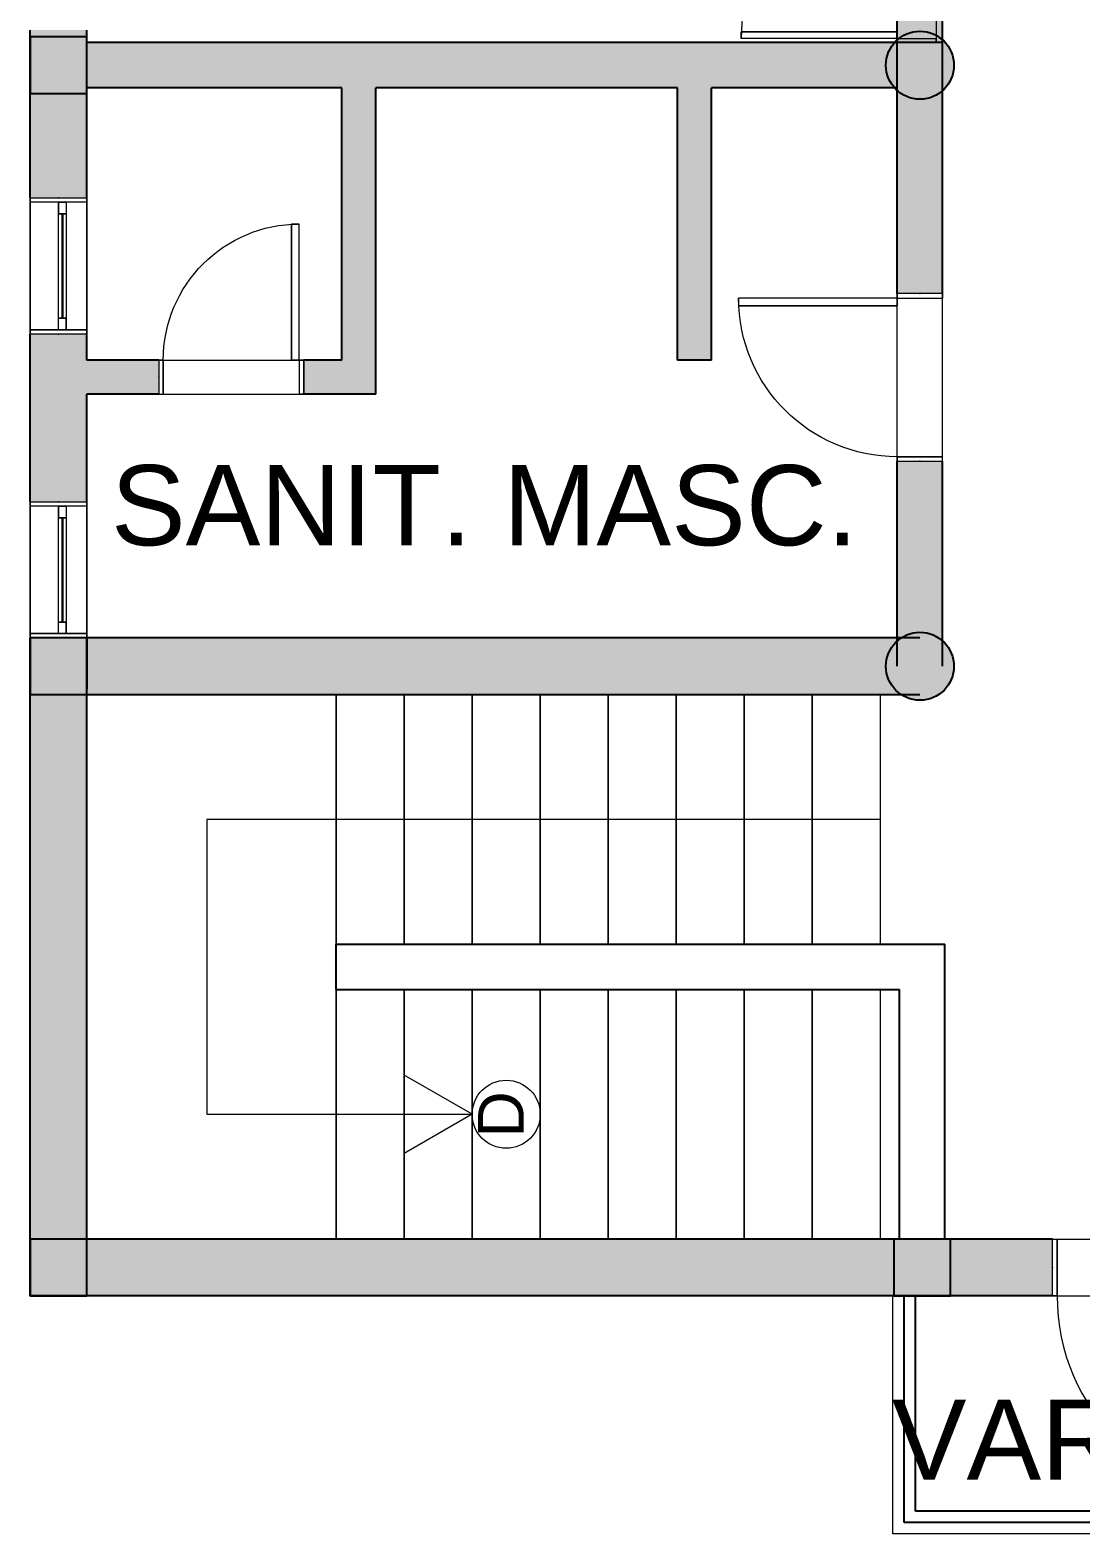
# Model space of a CAD drawing. Header units: metres. Extents: x 512 to 829, y -209 to 245.
# Drawn here: x 684.25 to 688.88, y -105.75 to -99.12 of the extents above; entities that cross this region are included whole.
import ezdxf

# ---------------------------------------------------------------- set-up
doc = ezdxf.new("R2010")
doc.units = ezdxf.units.M
doc.header["$LTSCALE"] = 0.508
doc.set_wipeout_variables(frame=1)
doc.header["$PDSIZE"] = -2
for name, color, linetype, lineweight in [('None', 7, 'Continuous', 5), ('NãoImprimir', 7, 'Continuous', 5), ('Peitoris', 2, 'Continuous', 5), ('Telhado-Princ', 7, 'Continuous', 5), ('TEXTO', 7, 'Continuous', 15)]:
    doc.layers.add(name, color=color, linetype=linetype, lineweight=lineweight)
doc.styles.add('Arial', font='arial.ttf')

# ---------------------------------------------------------------- blocks, each defined once
blk = doc.blocks.new('Grupo-6421')
at = {"layer": 'None', "color": 7, "linetype": 'Continuous', "lineweight": 5}
for p, q in [((-0.32, 0.075), (-0.32, -0.075)), ((0.32, 0.075), (0.32, -0.075))]:
    blk.add_line(p, q, dxfattribs=at)
blk = doc.blocks.new('Grupo-6422')
at = {"layer": 'None', "color": 7, "linetype": 'Continuous', "lineweight": 5}
for points in [[(-0.32, 0.075), (-0.3, 0.075), (-0.3, -0.075), (-0.32, -0.075)], [(0.3, 0.075), (0.32, 0.075), (0.32, -0.075), (0.3, -0.075)]]:
    blk.add_lwpolyline(points, close=True, dxfattribs=at)
blk = doc.blocks.new('Grupo-6423')
at = {"layer": 'None', "color": 7, "linetype": 'Continuous', "lineweight": 5}
for p, q in [((-0.32, 0.075), (-0.3, 0.075)), ((-0.3, 0.075), (-0.3, -0.075)), ((0.32, 0.075), (0.3, 0.075)), ((0.3, 0.075), (0.3, -0.075)), ((-0.32, -0.075), (-0.3, -0.075)), ((0.32, -0.075), (0.3, -0.075))]:
    blk.add_line(p, q, dxfattribs=at)
at = {"layer": 'None', "color": 7}
for name in ['Grupo-6421', 'Grupo-6422']:
    blk.add_blockref(name, (0, 0), dxfattribs=at)
blk = doc.blocks.new('Grupo-6424')
at = {"layer": 'None', "color": 7, "linetype": 'Continuous', "lineweight": 5}
blk.add_arc((-0.3, 0.075), 0.6, 0, 90, dxfattribs=at)
blk = doc.blocks.new('Grupo-6425')
at = {"layer": 'None', "color": 7, "linetype": 'Continuous', "lineweight": 5}
blk.add_lwpolyline([(-0.3, 0.075), (-0.3, 0.675), (-0.265, 0.675), (-0.265, 0.075)], close=True, dxfattribs=at)
blk = doc.blocks.new('Grupo-6426')
at = {"layer": 'None', "color": 7, "linetype": 'Continuous', "lineweight": 5}
for p, q in [((-0.3, 0.075), (-0.3, 0.675)), ((-0.3, 0.675), (-0.265, 0.675)), ((-0.265, 0.075), (-0.265, 0.675)), ((-0.3, 0.075), (-0.265, 0.075))]:
    blk.add_line(p, q, dxfattribs=at)
at = {"layer": 'None', "color": 7}
blk.add_blockref('Grupo-6425', (0, 0), dxfattribs=at)
blk = doc.blocks.new('Grupo-6427')
at = {"layer": 'Peitoris', "color": 7}
blk.add_blockref('Grupo-6426', (0, 0), dxfattribs=at)
blk = doc.blocks.new('Grupo-6428')
at = {"layer": 'None', "color": 7, "linetype": 'Continuous', "lineweight": 5}
for p, q in [((0.32, 0.075), (-0.32, 0.075)), ((0.32, -0.075), (-0.32, -0.075))]:
    blk.add_line(p, q, dxfattribs=at)
blk = doc.blocks.new('Door (2D)-250')
at = {"layer": 'NãoImprimir', "color": 7, "linetype": 'Continuous', "lineweight": 5}
for p in [(-0.32, 0), (0.32, 0)]:
    blk.add_point(p, dxfattribs=at)
at = {"layer": 'None', "color": 7}
for name in ['Grupo-6427', 'Grupo-6423']:
    blk.add_blockref(name, (0, 0), dxfattribs=at)
at = {"layer": 'Peitoris', "color": 7}
blk.add_blockref('Grupo-6424', (0, 0), dxfattribs=at)
at = {"layer": 'Telhado-Princ', "color": 7}
blk.add_blockref('Grupo-6428', (0, 0), dxfattribs=at)
blk = doc.blocks.new('Grupo-6525')
at = {"layer": 'None', "color": 7, "linetype": 'Continuous', "lineweight": 5}
for p, q in [((-0.37, 0.1), (-0.37, -0.1)), ((0.37, 0.1), (0.37, -0.1))]:
    blk.add_line(p, q, dxfattribs=at)
blk = doc.blocks.new('Grupo-6526')
at = {"color": 7, "linetype": 'Continuous', "lineweight": 5}
for points in [[(-0.37, 0.1), (-0.35, 0.1), (-0.35, -0.1), (-0.37, -0.1)], [(0.35, 0.1), (0.37, 0.1), (0.37, -0.1), (0.35, -0.1)]]:
    blk.add_wipeout(points, dxfattribs=at).dxf.layer = 'None'
at = {"layer": 'None', "color": 7, "linetype": 'Continuous', "lineweight": 5}
for points in [[(-0.37, 0.1), (-0.35, 0.1), (-0.35, -0.1), (-0.37, -0.1)], [(0.35, 0.1), (0.37, 0.1), (0.37, -0.1), (0.35, -0.1)]]:
    blk.add_lwpolyline(points, close=True, dxfattribs=at)
blk = doc.blocks.new('Grupo-6527')
at = {"layer": 'None', "color": 7}
blk.add_blockref('Grupo-6525', (0, 0), dxfattribs=at)
blk.add_blockref('Grupo-6526', (0, 0), dxfattribs=at)
at = {"layer": 'None', "color": 7, "linetype": 'Continuous', "lineweight": 5}
for p, q in [((-0.37, 0.1), (-0.35, 0.1)), ((-0.35, 0.1), (-0.35, -0.1)), ((0.37, 0.1), (0.35, 0.1)), ((0.35, 0.1), (0.35, -0.1)), ((-0.37, -0.1), (-0.35, -0.1)), ((0.37, -0.1), (0.35, -0.1))]:
    blk.add_line(p, q, dxfattribs=at)
blk = doc.blocks.new('Grupo-6528')
at = {"layer": 'None', "color": 7, "linetype": 'Continuous', "lineweight": 5}
blk.add_arc((-0.35, 0.1), 0.7, 0, 90, dxfattribs=at)
blk = doc.blocks.new('Grupo-6529')
at = {"color": 7, "linetype": 'Continuous', "lineweight": 5}
blk.add_wipeout([(-0.35, 0.1), (-0.35, 0.8), (-0.315, 0.8), (-0.315, 0.1)], dxfattribs=at).dxf.layer = 'None'
at = {"layer": 'None', "color": 7, "linetype": 'Continuous', "lineweight": 5}
blk.add_lwpolyline([(-0.35, 0.1), (-0.35, 0.8), (-0.315, 0.8), (-0.315, 0.1)], close=True, dxfattribs=at)
blk = doc.blocks.new('Grupo-6530')
at = {"layer": 'None', "color": 7}
blk.add_blockref('Grupo-6529', (0, 0), dxfattribs=at)
at = {"layer": 'None', "color": 7, "linetype": 'Continuous', "lineweight": 5}
for p, q in [((-0.35, 0.1), (-0.35, 0.8)), ((-0.35, 0.8), (-0.315, 0.8)), ((-0.315, 0.1), (-0.315, 0.8)), ((-0.35, 0.1), (-0.315, 0.1))]:
    blk.add_line(p, q, dxfattribs=at)
blk = doc.blocks.new('Grupo-6531')
at = {"layer": 'Peitoris', "color": 7}
blk.add_blockref('Grupo-6530', (0, 0), dxfattribs=at)
blk = doc.blocks.new('Grupo-6532')
at = {"layer": 'None', "color": 7, "linetype": 'Continuous', "lineweight": 5}
for p, q in [((0.37, 0.1), (-0.37, 0.1)), ((0.37, -0.1), (-0.37, -0.1))]:
    blk.add_line(p, q, dxfattribs=at)
blk = doc.blocks.new('Door (2D)-263')
at = {"layer": 'None', "color": 7}
blk.add_blockref('Grupo-6527', (0, 0), dxfattribs=at)
at = {"layer": 'NãoImprimir', "color": 7, "linetype": 'Continuous', "lineweight": 5}
for p in [(-0.37, 0), (0.37, 0)]:
    blk.add_point(p, dxfattribs=at)
at = {"layer": 'Peitoris', "color": 7}
blk.add_blockref('Grupo-6528', (0, 0), dxfattribs=at)
at = {"layer": 'None', "color": 7}
blk.add_blockref('Grupo-6531', (0, 0), dxfattribs=at)
at = {"layer": 'Telhado-Princ', "color": 7}
blk.add_blockref('Grupo-6532', (0, 0), dxfattribs=at)
blk = doc.blocks.new('Grupo-6565')
at = {"layer": 'None', "color": 7, "linetype": 'Continuous', "lineweight": 5}
for points in [[(-0.3, 0.125), (-0.28095, 0.125), (-0.28095, -0.125), (-0.3, -0.125)], [(0.28095, 0.125), (0.3, 0.125), (0.3, -0.125), (0.28095, -0.125)]]:
    blk.add_lwpolyline(points, close=True, dxfattribs=at)
blk = doc.blocks.new('Grupo-6566')
at = {"layer": 'None', "color": 7, "linetype": 'Continuous', "lineweight": 5}
for p, q in [((-0.3, 0.125), (-0.28095, 0.125)), ((-0.28095, 0.125), (-0.28095, -0.125)), ((0.3, 0.125), (0.28095, 0.125)), ((0.28095, 0.125), (0.28095, -0.125)), ((-0.3, -0.125), (-0.28095, -0.125)), ((0.3, -0.125), (0.28095, -0.125))]:
    blk.add_line(p, q, dxfattribs=at)
at = {"layer": 'None', "color": 7}
blk.add_blockref('Grupo-6565', (0, 0), dxfattribs=at)
blk = doc.blocks.new('Grupo-6567')
at = {"layer": 'None', "color": 7, "linetype": 'Continuous', "lineweight": 5}
for p, q in [((-0.28095, 0.034925), (-0.28095, 0)), ((0.28095, 0.034925), (0.28095, 0))]:
    blk.add_line(p, q, dxfattribs=at)
blk = doc.blocks.new('Grupo-6568')
at = {"layer": 'None', "color": 7, "linetype": 'Continuous', "lineweight": 5}
for points in [[(-0.28095, 0.034925), (-0.23015, 0.034925), (-0.23015, 0), (-0.28095, 0)], [(0.23015, 0.034925), (0.28095, 0.034925), (0.28095, 0), (0.23015, 0)]]:
    blk.add_lwpolyline(points, close=True, dxfattribs=at)
blk = doc.blocks.new('Grupo-6569')
at = {"layer": 'None', "color": 7, "linetype": 'Continuous', "lineweight": 5}
for p, q in [((-0.28095, 0.034925), (-0.23015, 0.034925)), ((-0.28095, 0), (-0.23015, 0)), ((-0.23015, 0.034925), (-0.23015, 0)), ((0.28095, 0.034925), (0.23015, 0.034925)), ((0.23015, 0.034925), (0.23015, 0)), ((0.28095, 0), (0.23015, 0))]:
    blk.add_line(p, q, dxfattribs=at)
blk.add_lwpolyline([(-0.23015, 0.034925), (0.23015, 0.034925), (0.23015, 0), (-0.23015, 0)], close=True, dxfattribs=at)
at = {"layer": 'None', "color": 7}
for name in ['Grupo-6567', 'Grupo-6568']:
    blk.add_blockref(name, (0, 0), dxfattribs=at)
blk = doc.blocks.new('Grupo-6571')
at = {"layer": 'None', "color": 7, "linetype": 'Continuous', "lineweight": 25}
for p, q in [((-0.2301, 0.0181), (0.2301, 0.0181)), ((-0.2301, 0.0168), (0.2301, 0.0168))]:
    blk.add_line(p, q, dxfattribs=at)
blk = doc.blocks.new('Grupo-6572')
at = {"layer": 'None', "color": 7, "linetype": 'Continuous', "lineweight": 20}
for p, q in [((0.3, 0.125), (-0.3, 0.125)), ((0.3, -0.125), (-0.3, -0.125))]:
    blk.add_line(p, q, dxfattribs=at)
blk = doc.blocks.new('Window (2D)-511')
at = {"color": 7, "linetype": 'Continuous', "lineweight": 5}
blk.add_wipeout([(-0.3, 0.125), (0.3, 0.125), (0.3, -0.125), (-0.3, -0.125)], dxfattribs=at).dxf.layer = 'None'
at = {"layer": 'None', "color": 7, "linetype": 'Continuous', "lineweight": 5}
for p, q in [((-0.3, 0.125), (0.3, 0.125)), ((-0.3, -0.125), (0.3, -0.125))]:
    blk.add_line(p, q, dxfattribs=at)
at = {"layer": 'NãoImprimir', "linetype": 'Continuous'}
for p in [(-0.3, 0), (0.3, 0)]:
    blk.add_point(p, dxfattribs=at)
at = {"layer": 'None', "color": 7}
blk.add_blockref('Grupo-6566', (0, 0), dxfattribs=at)
at = {"layer": 'Peitoris'}
for name in ['Grupo-6569', 'Grupo-6571']:
    blk.add_blockref(name, (0, 0), dxfattribs=at)
at = {"layer": 'Telhado-Princ'}
blk.add_blockref('Grupo-6572', (0, 0), dxfattribs=at)
blk = doc.blocks.new('Grupo-6573')
at = {"layer": 'None', "color": 7, "linetype": 'Continuous', "lineweight": 5}
for points in [[(-0.3, 0.125), (-0.28095, 0.125), (-0.28095, -0.125), (-0.3, -0.125)], [(0.28095, 0.125), (0.3, 0.125), (0.3, -0.125), (0.28095, -0.125)]]:
    blk.add_lwpolyline(points, close=True, dxfattribs=at)
blk = doc.blocks.new('Grupo-6574')
at = {"layer": 'None', "color": 7, "linetype": 'Continuous', "lineweight": 5}
for p, q in [((-0.3, 0.125), (-0.28095, 0.125)), ((-0.28095, 0.125), (-0.28095, -0.125)), ((0.3, 0.125), (0.28095, 0.125)), ((0.28095, 0.125), (0.28095, -0.125)), ((-0.3, -0.125), (-0.28095, -0.125)), ((0.3, -0.125), (0.28095, -0.125))]:
    blk.add_line(p, q, dxfattribs=at)
at = {"layer": 'None', "color": 7}
blk.add_blockref('Grupo-6573', (0, 0), dxfattribs=at)
blk = doc.blocks.new('Grupo-6575')
at = {"layer": 'None', "color": 7, "linetype": 'Continuous', "lineweight": 5}
for p, q in [((-0.28095, 0.034925), (-0.28095, 0)), ((0.28095, 0.034925), (0.28095, 0))]:
    blk.add_line(p, q, dxfattribs=at)
blk = doc.blocks.new('Grupo-6576')
at = {"layer": 'None', "color": 7, "linetype": 'Continuous', "lineweight": 5}
for points in [[(-0.28095, 0.034925), (-0.23015, 0.034925), (-0.23015, 0), (-0.28095, 0)], [(0.23015, 0.034925), (0.28095, 0.034925), (0.28095, 0), (0.23015, 0)]]:
    blk.add_lwpolyline(points, close=True, dxfattribs=at)
blk = doc.blocks.new('Grupo-6577')
at = {"layer": 'None', "color": 7, "linetype": 'Continuous', "lineweight": 5}
for p, q in [((-0.28095, 0.034925), (-0.23015, 0.034925)), ((-0.28095, 0), (-0.23015, 0)), ((-0.23015, 0.034925), (-0.23015, 0)), ((0.28095, 0.034925), (0.23015, 0.034925)), ((0.23015, 0.034925), (0.23015, 0)), ((0.28095, 0), (0.23015, 0))]:
    blk.add_line(p, q, dxfattribs=at)
blk.add_lwpolyline([(-0.23015, 0.034925), (0.23015, 0.034925), (0.23015, 0), (-0.23015, 0)], close=True, dxfattribs=at)
at = {"layer": 'None', "color": 7}
for name in ['Grupo-6575', 'Grupo-6576']:
    blk.add_blockref(name, (0, 0), dxfattribs=at)
blk = doc.blocks.new('Grupo-6579')
at = {"layer": 'None', "color": 7, "linetype": 'Continuous', "lineweight": 25}
for p, q in [((-0.2301, 0.0181), (0.2301, 0.0181)), ((-0.2301, 0.0168), (0.2301, 0.0168))]:
    blk.add_line(p, q, dxfattribs=at)
blk = doc.blocks.new('Grupo-6580')
at = {"layer": 'None', "color": 7, "linetype": 'Continuous', "lineweight": 20}
for p, q in [((0.3, 0.125), (-0.3, 0.125)), ((0.3, -0.125), (-0.3, -0.125))]:
    blk.add_line(p, q, dxfattribs=at)
blk = doc.blocks.new('Window (2D)-512')
at = {"color": 7, "linetype": 'Continuous', "lineweight": 5}
blk.add_wipeout([(-0.3, 0.125), (0.3, 0.125), (0.3, -0.125), (-0.3, -0.125)], dxfattribs=at).dxf.layer = 'None'
at = {"layer": 'None', "color": 7, "linetype": 'Continuous', "lineweight": 5}
for p, q in [((-0.3, 0.125), (0.3, 0.125)), ((-0.3, -0.125), (0.3, -0.125))]:
    blk.add_line(p, q, dxfattribs=at)
at = {"layer": 'NãoImprimir', "linetype": 'Continuous'}
for p in [(-0.3, 0), (0.3, 0)]:
    blk.add_point(p, dxfattribs=at)
at = {"layer": 'None', "color": 7}
blk.add_blockref('Grupo-6574', (0, 0), dxfattribs=at)
at = {"layer": 'Peitoris'}
for name in ['Grupo-6577', 'Grupo-6579']:
    blk.add_blockref(name, (0, 0), dxfattribs=at)
at = {"layer": 'Telhado-Princ'}
blk.add_blockref('Grupo-6580', (0, 0), dxfattribs=at)
blk = doc.blocks.new('Grupo-6669')
at = {"layer": 'None', "color": 7, "linetype": 'Continuous', "lineweight": 5}
for p, q in [((-0.47, 0.125), (-0.47, -0.125)), ((0.47, 0.125), (0.47, -0.125))]:
    blk.add_line(p, q, dxfattribs=at)
blk = doc.blocks.new('Grupo-6670')
at = {"layer": 'None', "color": 7, "linetype": 'Continuous', "lineweight": 5}
for points in [[(-0.47, 0.125), (-0.45, 0.125), (-0.45, -0.125), (-0.47, -0.125)], [(0.45, 0.125), (0.47, 0.125), (0.47, -0.125), (0.45, -0.125)]]:
    blk.add_lwpolyline(points, close=True, dxfattribs=at)
blk = doc.blocks.new('Grupo-6671')
at = {"layer": 'None', "color": 7, "linetype": 'Continuous', "lineweight": 5}
for p, q in [((-0.47, 0.125), (-0.45, 0.125)), ((-0.45, 0.125), (-0.45, -0.125)), ((0.47, 0.125), (0.45, 0.125)), ((0.45, 0.125), (0.45, -0.125)), ((-0.47, -0.125), (-0.45, -0.125)), ((0.47, -0.125), (0.45, -0.125))]:
    blk.add_line(p, q, dxfattribs=at)
at = {"layer": 'None', "color": 7}
for name in ['Grupo-6669', 'Grupo-6670']:
    blk.add_blockref(name, (0, 0), dxfattribs=at)
blk = doc.blocks.new('Grupo-6672')
at = {"layer": 'None', "color": 7, "linetype": 'Continuous', "lineweight": 5}
blk.add_arc((-0.45, 0.125), 0.9, 0, 90, dxfattribs=at)
blk = doc.blocks.new('Grupo-6673')
at = {"layer": 'None', "color": 7, "linetype": 'Continuous', "lineweight": 5}
blk.add_lwpolyline([(-0.45, 0.125), (-0.45, 1.025), (-0.415, 1.025), (-0.415, 0.125)], close=True, dxfattribs=at)
blk = doc.blocks.new('Grupo-6674')
at = {"layer": 'None', "color": 7, "linetype": 'Continuous', "lineweight": 5}
for p, q in [((-0.45, 0.125), (-0.45, 1.025)), ((-0.45, 1.025), (-0.415, 1.025)), ((-0.415, 0.125), (-0.415, 1.025)), ((-0.45, 0.125), (-0.415, 0.125))]:
    blk.add_line(p, q, dxfattribs=at)
at = {"layer": 'None', "color": 7}
blk.add_blockref('Grupo-6673', (0, 0), dxfattribs=at)
blk = doc.blocks.new('Grupo-6675')
at = {"layer": 'Peitoris', "color": 7}
blk.add_blockref('Grupo-6674', (0, 0), dxfattribs=at)
blk = doc.blocks.new('Grupo-6676')
at = {"layer": 'None', "color": 7, "linetype": 'Continuous', "lineweight": 5}
for p, q in [((0.47, 0.125), (-0.47, 0.125)), ((0.47, -0.125), (-0.47, -0.125))]:
    blk.add_line(p, q, dxfattribs=at)
blk = doc.blocks.new('Door (2D)-268')
at = {"layer": 'NãoImprimir', "color": 7, "linetype": 'Continuous', "lineweight": 5}
for p in [(-0.47, 0), (0.47, 0)]:
    blk.add_point(p, dxfattribs=at)
at = {"layer": 'None', "color": 7}
for name in ['Grupo-6675', 'Grupo-6671']:
    blk.add_blockref(name, (0, 0), dxfattribs=at)
at = {"layer": 'Peitoris', "color": 7}
blk.add_blockref('Grupo-6672', (0, 0), dxfattribs=at)
at = {"layer": 'Telhado-Princ', "color": 7}
blk.add_blockref('Grupo-6676', (0, 0), dxfattribs=at)
blk = doc.blocks.new('Grupo-6781')
at = {"layer": 'None', "linetype": 'Continuous', "lineweight": 0}
for points in [[(-25.2751, -5.8131), (-25.2751, -6.0631), (-25.0251, -6.0631), (-25.0251, -5.8131)], [(-21.4651, -5.8131), (-21.4651, -6.0631), (-21.2151, -6.0631), (-21.2151, -5.8131)]]:
    blk.add_hatch(color=255, dxfattribs=at).paths.add_polyline_path(points)
at = {"layer": 'None', "color": 7, "linetype": 'Continuous', "lineweight": 25}
for points in [[(-25.2751, -5.8131), (-25.2751, -6.0631), (-25.0251, -6.0631), (-25.0251, -5.8131)], [(-21.4651, -5.8131), (-21.4651, -6.0631), (-21.2151, -6.0631), (-21.2151, -5.8131)]]:
    blk.add_lwpolyline(points, close=True, dxfattribs=at)
blk = doc.blocks.new('Grupo-6782')
at = {"layer": 'None', "linetype": 'Continuous', "lineweight": 0}
blk.add_hatch(color=255, dxfattribs=at).paths.add_polyline_path([(-25.2751, -3.1631), (-25.2751, -3.4131), (-25.0251, -3.4131), (-25.0251, -3.1631)])
h = blk.add_hatch(color=255, dxfattribs=at)
edge = h.paths.add_edge_path()
edge.add_arc((-21.3501, -3.2881), 0.15, 0, 360, ccw=False)
at = {"layer": 'None', "color": 7, "linetype": 'Continuous', "lineweight": 25}
blk.add_lwpolyline([(-25.2751, -3.1631), (-25.2751, -3.4131), (-25.0251, -3.4131), (-25.0251, -3.1631)], close=True, dxfattribs=at)
blk.add_circle((-21.3501, -3.2881), 0.15, dxfattribs=at)
blk = doc.blocks.new('Grupo-6783')
at = {"layer": 'None', "linetype": 'Continuous', "lineweight": 0}
blk.add_hatch(color=255, dxfattribs=at).paths.add_polyline_path([(-25.2751, -0.5131), (-25.2751, -0.7631), (-25.0251, -0.7631), (-25.0251, -0.5131)])
h = blk.add_hatch(color=255, dxfattribs=at)
edge = h.paths.add_edge_path()
edge.add_arc((-21.3501, -0.6381), 0.15, 0, 360, ccw=False)
at = {"layer": 'None', "color": 7, "linetype": 'Continuous', "lineweight": 25}
blk.add_lwpolyline([(-25.2751, -0.5131), (-25.2751, -0.7631), (-25.0251, -0.7631), (-25.0251, -0.5131)], close=True, dxfattribs=at)
blk.add_circle((-21.3501, -0.6381), 0.15, dxfattribs=at)
blk = doc.blocks.new('Grupo-6793')
at = {"layer": 'None', "color": 7}
for name in ['Grupo-6783', 'Grupo-6782', 'Grupo-6781']:
    blk.add_blockref(name, (0, 0), dxfattribs=at)
blk = doc.blocks.new('Grupo-6533')
at = {"layer": 'None', "color": 7, "linetype": 'Continuous', "lineweight": 5}
for p, q in [((-0.42, 0.1), (-0.42, -0.1)), ((0.42, 0.1), (0.42, -0.1))]:
    blk.add_line(p, q, dxfattribs=at)
blk = doc.blocks.new('Grupo-6534')
at = {"layer": 'None', "color": 7, "linetype": 'Continuous', "lineweight": 5}
for points in [[(-0.42, 0.1), (-0.4, 0.1), (-0.4, -0.1), (-0.42, -0.1)], [(0.4, 0.1), (0.42, 0.1), (0.42, -0.1), (0.4, -0.1)]]:
    blk.add_lwpolyline(points, close=True, dxfattribs=at)
blk = doc.blocks.new('Grupo-6535')
at = {"layer": 'None', "color": 7, "linetype": 'Continuous', "lineweight": 5}
for p, q in [((-0.42, 0.1), (-0.4, 0.1)), ((-0.4, 0.1), (-0.4, -0.1)), ((0.42, 0.1), (0.4, 0.1)), ((0.4, 0.1), (0.4, -0.1)), ((-0.42, -0.1), (-0.4, -0.1)), ((0.42, -0.1), (0.4, -0.1))]:
    blk.add_line(p, q, dxfattribs=at)
at = {"layer": 'None', "color": 7}
for name in ['Grupo-6533', 'Grupo-6534']:
    blk.add_blockref(name, (0, 0), dxfattribs=at)
blk = doc.blocks.new('Grupo-6536')
at = {"layer": 'None', "color": 7, "linetype": 'Continuous', "lineweight": 5}
blk.add_arc((-0.4, 0.1), 0.8, 0, 90, dxfattribs=at)
blk = doc.blocks.new('Grupo-6537')
at = {"layer": 'None', "color": 7, "linetype": 'Continuous', "lineweight": 5}
blk.add_lwpolyline([(-0.4, 0.1), (-0.4, 0.9), (-0.365, 0.9), (-0.365, 0.1)], close=True, dxfattribs=at)
blk = doc.blocks.new('Grupo-6538')
at = {"layer": 'None', "color": 7, "linetype": 'Continuous', "lineweight": 5}
for p, q in [((-0.4, 0.1), (-0.4, 0.9)), ((-0.4, 0.9), (-0.365, 0.9)), ((-0.365, 0.1), (-0.365, 0.9)), ((-0.4, 0.1), (-0.365, 0.1))]:
    blk.add_line(p, q, dxfattribs=at)
at = {"layer": 'None', "color": 7}
blk.add_blockref('Grupo-6537', (0, 0), dxfattribs=at)
blk = doc.blocks.new('Grupo-6539')
at = {"layer": 'Peitoris', "color": 7}
blk.add_blockref('Grupo-6538', (0, 0), dxfattribs=at)
blk = doc.blocks.new('Grupo-6540')
at = {"layer": 'None', "color": 7, "linetype": 'Continuous', "lineweight": 5}
for p, q in [((0.42, 0.1), (-0.42, 0.1)), ((0.42, -0.1), (-0.42, -0.1))]:
    blk.add_line(p, q, dxfattribs=at)
blk = doc.blocks.new('Door (2D)-264')
at = {"layer": 'NãoImprimir', "color": 7, "linetype": 'Continuous', "lineweight": 5}
for p in [(-0.42, 0), (0.42, 0)]:
    blk.add_point(p, dxfattribs=at)
at = {"layer": 'None', "color": 7}
for name in ['Grupo-6539', 'Grupo-6535']:
    blk.add_blockref(name, (0, 0), dxfattribs=at)
at = {"layer": 'Peitoris', "color": 7}
blk.add_blockref('Grupo-6536', (0, 0), dxfattribs=at)
at = {"layer": 'Telhado-Princ', "color": 7}
blk.add_blockref('Grupo-6540', (0, 0), dxfattribs=at)

msp = doc.modelspace()

# ---------------------------------------------------------------- linework, layer by layer
at = {"layer": 'None', "color": 7, "linetype": 'Continuous', "lineweight": 25}
for p, q in [((688.2729, -100.2812), (688.2729, -97.6168)), ((684.2479, -99.86), (684.2479, -99.12)), ((688.2729, -99.175), (684.4979, -99.175)), ((684.2479, -101.2), (684.2479, -100.46)), ((688.2729, -101.925), (688.2729, -101.0212)), ((684.2479, -104.7), (684.2479, -101.8)), ((684.4979, -104.45), (684.4979, -102.05)), ((688.1729, -102.05), (684.4979, -102.05)), ((685.5979, -103.15), (688.2829, -103.15)), ((685.5979, -103.35), (685.5979, -103.15)), ((688.2829, -104.45), (688.2829, -103.15)), ((685.5979, -103.35), (688.0829, -103.35)), ((688.0829, -104.45), (688.0829, -103.35)), ((688.7579, -104.45), (684.4979, -104.45)), ((688.2829, -104.45), (688.0829, -104.45)), ((688.7579, -104.7), (684.2479, -104.7)), ((688.1029, -105.7), (688.1029, -104.7)), ((688.1529, -105.65), (688.1529, -104.7)), ((690.3029, -105.65), (688.1529, -105.65)), ((690.3529, -105.7), (688.1029, -105.7))]:
    msp.add_line(p, q, dxfattribs=at)
at = {"layer": 'None', "color": 7, "linetype": 'Continuous', "lineweight": 5}
for p, q in [((687.9979, -102.6), (685.0279, -102.6)), ((685.0279, -102.6), (685.0279, -103.9)), ((686.1979, -103.9), (685.8979, -103.7268)), ((685.0279, -103.9), (686.1979, -103.9)), ((686.1979, -103.9), (685.8979, -104.0732))]:
    msp.add_line(p, q, dxfattribs=at)
for points in [[(684.4979, -102.05), (685.5979, -102.05), (685.5979, -104.45), (684.4979, -104.45)], [(685.5979, -102.05), (685.8979, -102.05), (685.8979, -103.15), (685.5979, -103.15)], [(685.8979, -102.05), (686.1979, -102.05), (686.1979, -103.15), (685.8979, -103.15)], [(686.1979, -102.05), (686.4979, -102.05), (686.4979, -103.15), (686.1979, -103.15)], [(686.4979, -102.05), (686.7979, -102.05), (686.7979, -103.15), (686.4979, -103.15)], [(686.7979, -102.05), (687.0979, -102.05), (687.0979, -103.15), (686.7979, -103.15)], [(687.0979, -102.05), (687.3979, -102.05), (687.3979, -103.15), (687.0979, -103.15)], [(687.3979, -102.05), (687.6979, -102.05), (687.6979, -103.15), (687.3979, -103.15)], [(687.6979, -102.05), (687.9979, -102.05), (687.9979, -103.15), (687.6979, -103.15)], [(685.5979, -103.35), (685.8979, -103.35), (685.8979, -104.45), (685.5979, -104.45)], [(685.8979, -103.35), (686.1979, -103.35), (686.1979, -104.45), (685.8979, -104.45)], [(686.1979, -103.35), (686.4979, -103.35), (686.4979, -104.45), (686.1979, -104.45)], [(686.4979, -103.35), (686.7979, -103.35), (686.7979, -104.45), (686.4979, -104.45)], [(686.7979, -103.35), (687.0979, -103.35), (687.0979, -104.45), (686.7979, -104.45)], [(687.0979, -103.35), (687.3979, -103.35), (687.3979, -104.45), (687.0979, -104.45)], [(687.3979, -103.35), (687.6979, -103.35), (687.6979, -104.45), (687.3979, -104.45)], [(687.6979, -103.35), (687.9979, -103.35), (687.9979, -104.45), (687.6979, -104.45)], [(688.0529, -104.7), (690.4029, -104.7), (690.4029, -105.75), (688.0529, -105.75)]]:
    msp.add_lwpolyline(points, close=True, dxfattribs=at)
msp.add_circle((686.3479, -103.9), 0.15, dxfattribs=at)
at = {"layer": 'None', "color": 250, "linetype": 'Continuous'}
msp.add_solid([(688.7579, -104.45), (688.7579, -104.7), (684.4979, -104.45), (684.2479, -104.7)], dxfattribs=at)

# ---------------------------------------------------------------- block references
at = {"layer": 'None', "color": 7, "xscale": 0.8608451341701101, "yscale": 0.8608451341701101, "zscale": 0.8608451341701101, "rotation": 90}
msp.add_blockref('Door (2D)-264', (688.1589, -98.8134), dxfattribs=at)
at = {"layer": 'None', "color": 7, "rotation": 180}
msp.add_blockref('Door (2D)-268', (689.2279, -104.575), dxfattribs=at)

# ---------------------------------------------------------------- texts
at = {"layer": 'None', "color": 7, "insert": (686.2234, -104.0023), "char_height": 0.2021, "attachment_point": 1, "rotation": 90, "line_spacing_factor": 0.96736, "style": 'Arial'}
msp.add_mtext('D', dxfattribs=at)
at = {"layer": 'TEXTO', "color": 7, "insert": (689.2429, -105.1575), "char_height": 0.3537, "attachment_point": 2, "line_spacing_factor": 0.96736, "style": 'Arial'}
msp.add_mtext('VARANDA', dxfattribs=at)

# ---------------------------------------------------------------- wipeouts: each hides what was drawn before it
at = {"color": 7, "linetype": 'Continuous', "lineweight": 5}
msp.add_wipeout([(688.0729, -101.8), (688.0729, -99.375), (684.4979, -99.375), (684.4979, -101.8)], dxfattribs=at).dxf.layer = 'None'

# ---------------------------------------------------------------- next in the draw order: linework, layer by layer
at = {"layer": 'None', "color": 7, "linetype": 'Continuous', "lineweight": 25}
for p, q in [((688.0729, -100.2812), (688.0729, -98.4518)), ((684.4979, -99.86), (684.4979, -99.12)), ((685.6229, -99.375), (684.4979, -99.375)), ((685.6229, -100.575), (685.6229, -99.375)), ((685.7729, -100.725), (685.7729, -99.375)), ((687.1029, -99.375), (685.7729, -99.375)), ((687.1029, -100.575), (687.1029, -99.375)), ((687.2529, -100.575), (687.2529, -99.375)), ((688.0729, -99.375), (687.2529, -99.375)), ((684.4979, -100.575), (684.4979, -100.46)), ((684.8154, -100.575), (684.4979, -100.575)), ((685.6229, -100.575), (685.4554, -100.575)), ((687.2529, -100.575), (687.1029, -100.575)), ((684.8154, -100.725), (684.4979, -100.725)), ((684.4979, -101.2), (684.4979, -100.725)), ((685.7729, -100.725), (685.4554, -100.725)), ((688.0729, -101.925), (688.0729, -101.0212)), ((684.4979, -101.825), (684.4979, -101.8)), ((684.4979, -101.8), (684.4979, -102.025))]:
    msp.add_line(p, q, dxfattribs=at)
at = {"layer": 'None', "color": 250, "linetype": 'Continuous'}
for points in [[(688.2729, -100.2812), (688.0729, -100.2812), (688.2729, -97.6168), (688.0729, -97.6168)], [(684.4979, -99.86), (684.2479, -99.86), (684.4979, -99.12), (684.2479, -99.12)], [(688.2729, -99.175), (688.0729, -99.375), (684.4979, -99.175), (684.4979, -99.375)], [(685.7729, -100.725), (685.6229, -100.575), (685.7729, -99.375), (685.6229, -99.375)], [(687.2529, -100.575), (687.1029, -100.575), (687.2529, -99.375), (687.1029, -99.375)], [(684.4979, -101.2), (684.2479, -101.2), (684.4979, -100.46), (684.2479, -100.46)], [(684.8154, -100.575), (684.8154, -100.725), (684.4979, -100.575), (684.4979, -100.725)], [(685.6229, -100.575), (685.7729, -100.725), (685.4554, -100.575), (685.4554, -100.725)], [(688.2729, -101.925), (688.0729, -101.925), (688.2729, -101.0212), (688.0729, -101.0212)], [(684.4979, -104.45), (684.2479, -104.7), (684.4979, -101.8), (684.2479, -101.8)]]:
    msp.add_solid(points, dxfattribs=at)

# ---------------------------------------------------------------- next in the draw order: block references
at = {"layer": 'None', "color": 7, "xscale": -1}
msp.add_blockref('Door (2D)-250', (685.1354, -100.65), dxfattribs=at)

# ---------------------------------------------------------------- next in the draw order: texts
at = {"layer": 'TEXTO', "color": 7, "insert": (686.2517, -101.0377), "char_height": 0.353696, "attachment_point": 2, "line_spacing_factor": 0.96736, "style": 'Arial'}
msp.add_mtext('SANIT. MASC.', dxfattribs=at)

# ---------------------------------------------------------------- next in the draw order: block references
at = {"layer": 'None', "color": 7, "rotation": 270}
for name, p in [('Window (2D)-511', (684.3729, -100.16)), ('Window (2D)-512', (684.3729, -101.5))]:
    msp.add_blockref(name, p, dxfattribs=at)
at = {"layer": 'None', "color": 7, "xscale": -1, "rotation": 90}
msp.add_blockref('Door (2D)-263', (688.1729, -100.6512), dxfattribs=at)

# ---------------------------------------------------------------- next in the draw order: linework, layer by layer
at = {"layer": 'None', "color": 7, "linetype": 'Continuous', "lineweight": 25}
msp.add_line((688.1729, -101.8), (684.4979, -101.8), dxfattribs=at)
at = {"layer": 'None', "color": 250, "linetype": 'Continuous'}
msp.add_solid([(688.1729, -101.8), (688.1729, -102.05), (684.4979, -101.8), (684.4979, -102.05)], dxfattribs=at)

# ---------------------------------------------------------------- next in the draw order: block references
at = {"layer": 'None', "color": 7}
msp.add_blockref('Grupo-6793', (709.523, -98.6368), dxfattribs=at)

doc.saveas('drawing.dxf')
